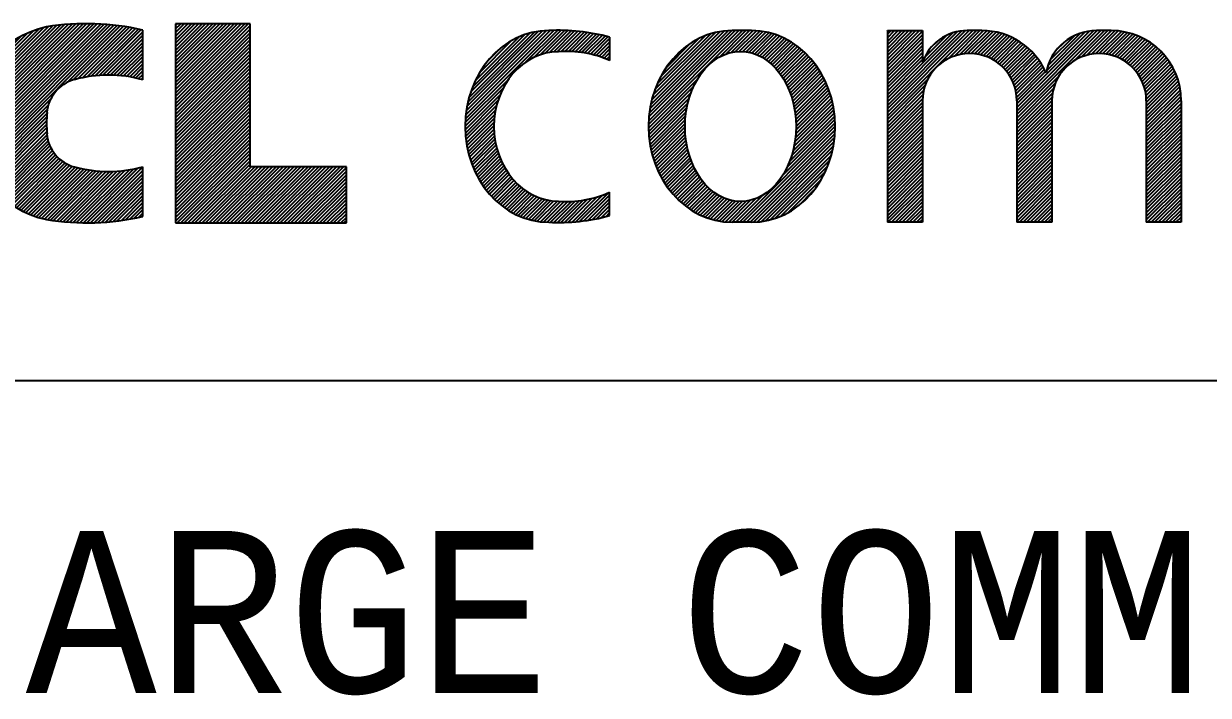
# Model space of a CAD drawing. Extents: x -63 to 400, y -73 to 137.
# Drawn here: x 16.9 to 18.549, y 2.516 to 3.45 of the extents above; entities that cross this region are included whole.
import ezdxf
from ezdxf.enums import TextEntityAlignment as Align

# ---------------------------------------------------------------- set-up
doc = ezdxf.new("R2010")
doc.units = 0
doc.header["$MEASUREMENT"] = 0
doc.layers.add('1', color=7, linetype='Continuous')
doc.styles.get("Standard").update_dxf_attribs({"font": 'monotxt.shx'})

# ---------------------------------------------------------------- blocks, each defined once
blk = doc.blocks.new('*U45', base_point=(17.9127, 3.3075))
at = {"layer": '1', "color": 5, "linetype": 'Continuous'}
blk.add_arc((17.9127, 3.3075), 0.1333, 180, 0, dxfattribs=at)
blk = doc.blocks.new('*U46')
at = {"layer": '1', "color": 5, "linetype": 'Continuous'}
blk.add_circle((0, 0), 1, dxfattribs=at)
blk = doc.blocks.new('*U47', base_point=(17.8858, 3.3075))
at = {"layer": '1', "color": 5, "linetype": 'Continuous'}
blk.add_arc((17.8858, 3.3075), 0.1333, 0, 180, dxfattribs=at)
blk = doc.blocks.new('*U48', base_point=(17.6305, 3.3075))
at = {"layer": '1', "color": 5, "linetype": 'Continuous'}
blk.add_arc((17.6305, 3.3075), 0.1333, 0, 180, dxfattribs=at)
blk = doc.blocks.new('*U49', base_point=(17.6441, 3.3075))
at = {"layer": '1', "color": 5, "linetype": 'Continuous'}
blk.add_arc((17.6441, 3.3075), 0.104, 180, 0, dxfattribs=at)
blk = doc.blocks.new('*X20')
at = {"layer": '1', "color": 1, "linetype": 'Continuous'}
for p, q in [((-0.13668, 0.07263), (-0.05749, 0.15181)), ((-0.13664, 0.07549), (-0.06057, 0.15156)), ((-0.13661, 0.06987), (-0.05447, 0.15201)), ((-0.1365, 0.07846), (-0.0637, 0.15126)), ((-0.13645, 0.0672), (-0.05149, 0.15216)), ((-0.13623, 0.08156), (-0.06689, 0.1509)), ((-0.13621, 0.06461), (-0.04856, 0.15226)), ((-0.13589, 0.0621), (-0.04567, 0.15232)), ((-0.1355, 0.05966), (-0.04282, 0.15234)), ((-0.13505, 0.05728), (-0.04002, 0.15232)), ((-0.13453, 0.05497), (-0.03725, 0.15226)), ((-0.13396, 0.05272), (-0.03452, 0.15216)), ((-0.13333, 0.05052), (-0.03182, 0.15203)), ((-0.13265, 0.04837), (-0.02916, 0.15186)), ((-0.13192, 0.04628), (-0.02653, 0.15166)), ((-0.13113, 0.04423), (-0.02393, 0.15143)), ((-0.13031, 0.04223), (-0.02136, 0.15117)), ((-0.12943, 0.04027), (-0.01883, 0.15088)), ((-0.13581, 0.08481), (-0.07013, 0.15048)), ((-0.13522, 0.08823), (-0.07345, 0.15)), ((-0.13442, 0.09185), (-0.07698, 0.14929)), ((-0.13336, 0.09574), (-0.08087, 0.14823)), ((-0.13195, 0.09998), (-0.08511, 0.14682)), ((-0.13006, 0.1047), (-0.08983, 0.14493)), ((-0.12852, 0.03836), (-0.01632, 0.15056)), ((-0.12738, 0.11021), (-0.09534, 0.14225)), ((-0.05828, 0.10577), (-0.01384, 0.15021)), ((-0.05359, 0.10763), (-0.01139, 0.14983)), ((-0.04976, 0.10864), (-0.00896, 0.14943)), ((-0.04613, 0.10944), (-0.00656, 0.149)), ((-0.04266, 0.11007), (-0.00419, 0.14855)), ((-0.03933, 0.11057), (-0.00184, 0.14807)), ((-0.03613, 0.11095), (0.00049, 0.14757)), ((-0.03304, 0.11121), (0.00167, 0.14592)), ((-0.03004, 0.11138), (0.00167, 0.1431)), ((-0.123, 0.11742), (-0.10255, 0.13787)), ((-0.02713, 0.11146), (0.00167, 0.14027)), ((-0.0243, 0.11146), (0.00167, 0.13744)), ((-0.02155, 0.11139), (0.00167, 0.13461)), ((-0.01886, 0.11124), (0.00167, 0.13178)), ((-0.01624, 0.11104), (0.00167, 0.12895)), ((-0.01368, 0.11077), (0.00167, 0.12613)), ((-0.01118, 0.11044), (0.00167, 0.1233)), ((-0.00873, 0.11006), (0.00167, 0.12047)), ((-0.00633, 0.10963), (0.00167, 0.11764)), ((-0.00398, 0.10916), (0.00167, 0.11481)), ((-0.00168, 0.10863), (0.00167, 0.11198)), ((0.00058, 0.10806), (0.00167, 0.10916)), ((-0.12756, 0.03649), (-0.07154, 0.09251)), ((-0.12656, 0.03466), (-0.0734, 0.08782)), ((-0.12552, 0.03287), (-0.07426, 0.08413)), ((-0.12444, 0.03112), (-0.07463, 0.08094)), ((-0.12332, 0.02942), (-0.07481, 0.07793)), ((-0.12216, 0.02774), (-0.0749, 0.075)), ((-0.12097, 0.02611), (-0.07491, 0.07216)), ((-0.11974, 0.02451), (-0.07485, 0.0694)), ((-0.11847, 0.02295), (-0.07472, 0.06671)), ((-0.11716, 0.02143), (-0.07451, 0.06408)), ((-0.11582, 0.01994), (-0.07415, 0.06161)), ((-0.11444, 0.01849), (-0.07362, 0.05931)), ((-0.11303, 0.01708), (-0.07295, 0.05716)), ((-0.11158, 0.0157), (-0.07214, 0.05514)), ((-0.11009, 0.01436), (-0.07122, 0.05323)), ((-0.10857, 0.01305), (-0.07019, 0.05144)), ((-0.10701, 0.01178), (-0.06905, 0.04974)), ((-0.10542, 0.01055), (-0.06781, 0.04815)), ((-0.10378, 0.00935), (-0.06648, 0.04665)), ((-0.10211, 0.0082), (-0.06505, 0.04525)), ((-0.1004, 0.00708), (-0.06353, 0.04395)), ((-0.09866, 0.00599), (-0.06191, 0.04274)), ((-0.09687, 0.00495), (-0.06019, 0.04164)), ((-0.09504, 0.00395), (-0.05836, 0.04063)), ((-0.09317, 0.00299), (-0.05642, 0.03974)), ((-0.09126, 0.00208), (-0.05437, 0.03897)), ((-0.08931, 0.0012), (-0.05218, 0.03833)), ((-0.08731, 0.00037), (-0.04992, 0.03776)), ((-0.04275, -0.00598), (0.00167, 0.03844)), ((-0.08526, -0.00041), (-0.04762, 0.03723)), ((-0.08317, -0.00114), (-0.04527, 0.03675)), ((-0.08102, -0.00183), (-0.04288, 0.03632)), ((-0.07882, -0.00246), (-0.04043, 0.03594)), ((-0.07657, -0.00303), (-0.03793, 0.03561)), ((-0.07423, -0.00352), (-0.03537, 0.03534)), ((-0.07177, -0.00389), (-0.03276, 0.03512)), ((-0.06929, -0.00424), (-0.03008, 0.03498)), ((-0.06678, -0.00456), (-0.02733, 0.0349)), ((-0.06424, -0.00484), (-0.0245, 0.03489)), ((-0.06167, -0.0051), (-0.0216, 0.03497)), ((-0.05907, -0.00533), (-0.01861, 0.03513)), ((-0.05644, -0.00552), (-0.01552, 0.03539)), ((-0.05377, -0.00569), (-0.01232, 0.03576)), ((-0.05107, -0.00582), (-0.00901, 0.03625)), ((-0.04833, -0.00591), (-0.00555, 0.03688)), ((-0.04556, -0.00596), (-0.00193, 0.03767)), ((-0.0399, -0.00596), (0.00167, 0.03562)), ((-0.037, -0.00589), (0.00167, 0.03279)), ((-0.03407, -0.00578), (0.00167, 0.02996)), ((-0.03108, -0.00563), (0.00167, 0.02713)), ((-0.02805, -0.00542), (0.00167, 0.0243)), ((-0.02497, -0.00517), (0.00167, 0.02147)), ((-0.02183, -0.00486), (0.00167, 0.01865)), ((-0.01864, -0.0045), (0.00167, 0.01582)), ((-0.01539, -0.00407), (0.00167, 0.01299)), ((-0.01207, -0.00358), (0.00167, 0.01016)), ((-0.00868, -0.00302), (0.00167, 0.00733)), ((-0.00522, -0.00239), (0.00167, 0.0045)), ((-0.00167, -0.00167), (0.00167, 0.00167))]:
    blk.add_line(p, q, dxfattribs=at)
blk = doc.blocks.new('*X21')
at = {"layer": '1', "color": 1, "linetype": 'Continuous'}
for p, q in [((-0.1352, 0.09956), (-0.07732, 0.15744)), ((-0.1352, 0.10239), (-0.08015, 0.15744)), ((-0.1352, 0.10521), (-0.08298, 0.15744)), ((-0.1352, 0.10804), (-0.08581, 0.15744)), ((-0.1352, 0.11087), (-0.08864, 0.15744)), ((-0.1352, 0.1137), (-0.09146, 0.15744)), ((-0.1352, 0.11653), (-0.09429, 0.15744)), ((-0.1352, 0.11936), (-0.09712, 0.15744)), ((-0.1352, 0.12218), (-0.09995, 0.15744)), ((-0.1352, 0.12501), (-0.10278, 0.15744)), ((-0.1352, 0.12784), (-0.10561, 0.15744)), ((-0.1352, 0.13067), (-0.10843, 0.15744)), ((-0.1352, 0.1335), (-0.11126, 0.15744)), ((-0.1352, 0.13633), (-0.11409, 0.15744)), ((-0.1352, 0.13916), (-0.11692, 0.15744)), ((-0.1352, 0.14198), (-0.11975, 0.15744)), ((-0.1352, 0.14481), (-0.12258, 0.15744)), ((-0.1352, 0.14764), (-0.12541, 0.15744)), ((-0.1352, 0.15047), (-0.12823, 0.15744)), ((-0.1352, 0.1533), (-0.13106, 0.15744)), ((-0.1352, 0.15613), (-0.13389, 0.15744)), ((-0.1352, 0.09673), (-0.07591, 0.15602)), ((-0.1352, 0.0939), (-0.07591, 0.15319)), ((-0.1352, 0.09107), (-0.07591, 0.15037)), ((-0.1352, 0.08824), (-0.07591, 0.14754)), ((-0.1352, 0.08542), (-0.07591, 0.14471)), ((-0.1352, 0.08259), (-0.07591, 0.14188)), ((-0.1352, 0.07976), (-0.07591, 0.13905)), ((-0.1352, 0.07693), (-0.07591, 0.13622)), ((-0.1352, 0.0741), (-0.07591, 0.1334)), ((-0.1352, 0.07127), (-0.07591, 0.13057)), ((-0.1352, 0.06844), (-0.07591, 0.12774)), ((-0.1352, 0.06562), (-0.07591, 0.12491)), ((-0.1352, 0.06279), (-0.07591, 0.12208)), ((-0.1352, 0.05996), (-0.07591, 0.11925)), ((-0.1352, 0.05713), (-0.07591, 0.11643)), ((-0.1352, 0.0543), (-0.07591, 0.1136)), ((-0.1352, 0.05147), (-0.07591, 0.11077)), ((-0.1352, 0.04865), (-0.07591, 0.10794)), ((-0.1352, 0.04582), (-0.07591, 0.10511)), ((-0.1352, 0.04299), (-0.07591, 0.10228)), ((-0.1352, 0.04016), (-0.07591, 0.09945)), ((-0.1352, 0.03733), (-0.07591, 0.09663)), ((-0.1352, 0.0345), (-0.07591, 0.0938)), ((-0.1352, 0.03168), (-0.07591, 0.09097)), ((-0.1352, 0.02885), (-0.07591, 0.08814)), ((-0.1352, 0.02602), (-0.07591, 0.08531)), ((-0.1352, 0.02319), (-0.07591, 0.08248)), ((-0.1352, 0.02036), (-0.07591, 0.07966)), ((-0.1352, 0.01753), (-0.07591, 0.07683)), ((-0.1352, 0.0147), (-0.07591, 0.074)), ((-0.1352, 0.01188), (-0.07591, 0.07117)), ((-0.1352, 0.00905), (-0.07591, 0.06834)), ((-0.1352, 0.00622), (-0.07591, 0.06551)), ((-0.1352, 0.00339), (-0.07591, 0.06269)), ((-0.1352, 0.00056), (-0.07591, 0.05986)), ((-0.13362, -0.00068), (-0.07591, 0.05703)), ((-0.13079, -0.00068), (-0.07591, 0.0542)), ((-0.12796, -0.00068), (-0.07591, 0.05137)), ((-0.12513, -0.00068), (-0.07591, 0.04854)), ((-0.1223, -0.00068), (-0.07591, 0.04571)), ((-0.11947, -0.00068), (-0.075, 0.04379)), ((-0.11665, -0.00068), (-0.07218, 0.04379)), ((-0.11382, -0.00068), (-0.06935, 0.04379)), ((-0.11099, -0.00068), (-0.06652, 0.04379)), ((-0.10816, -0.00068), (-0.06369, 0.04379)), ((-0.10533, -0.00068), (-0.06086, 0.04379)), ((-0.1025, -0.00068), (-0.05803, 0.04379)), ((-0.09968, -0.00068), (-0.0552, 0.04379)), ((-0.09685, -0.00068), (-0.05238, 0.04379)), ((-0.09402, -0.00068), (-0.04955, 0.04379)), ((-0.09119, -0.00068), (-0.04672, 0.04379)), ((-0.08836, -0.00068), (-0.04389, 0.04379)), ((-0.08553, -0.00068), (-0.04106, 0.04379)), ((-0.0827, -0.00068), (-0.03823, 0.04379)), ((-0.07988, -0.00068), (-0.03541, 0.04379)), ((-0.07705, -0.00068), (-0.03258, 0.04379)), ((-0.07422, -0.00068), (-0.02975, 0.04379)), ((-0.07139, -0.00068), (-0.02692, 0.04379)), ((-0.06856, -0.00068), (-0.02409, 0.04379)), ((-0.06573, -0.00068), (-0.02126, 0.04379)), ((-0.06291, -0.00068), (-0.01844, 0.04379)), ((-0.06008, -0.00068), (-0.01561, 0.04379)), ((-0.05725, -0.00068), (-0.01278, 0.04379)), ((-0.05442, -0.00068), (-0.00995, 0.04379)), ((-0.05159, -0.00068), (-0.00712, 0.04379)), ((-0.04876, -0.00068), (-0.00429, 0.04379)), ((-0.04594, -0.00068), (-0.00146, 0.04379)), ((-0.04311, -0.00068), (0.00068, 0.04311)), ((-0.04028, -0.00068), (0.00068, 0.04028)), ((-0.03745, -0.00068), (0.00068, 0.03745)), ((-0.03462, -0.00068), (0.00068, 0.03462)), ((-0.03179, -0.00068), (0.00068, 0.03179)), ((-0.02896, -0.00068), (0.00068, 0.02896)), ((-0.02614, -0.00068), (0.00068, 0.02614)), ((-0.02331, -0.00068), (0.00068, 0.02331)), ((-0.02048, -0.00068), (0.00068, 0.02048)), ((-0.01765, -0.00068), (0.00068, 0.01765)), ((-0.01482, -0.00068), (0.00068, 0.01482)), ((-0.01199, -0.00068), (0.00068, 0.01199)), ((-0.00917, -0.00068), (0.00068, 0.00917)), ((-0.00634, -0.00068), (0.00068, 0.00634)), ((-0.00351, -0.00068), (0.00068, 0.00351)), ((-0.00068, -0.00068), (0.00068, 0.00068))]:
    blk.add_line(p, q, dxfattribs=at)
blk = doc.blocks.new('*X23')
at = {"layer": '1', "color": 5, "linetype": 'Continuous'}
for p, q in [((-0.1133, 0.0762), (-0.04299, 0.14651)), ((-0.11303, 0.0793), (-0.04593, 0.1464)), ((-0.11263, 0.08253), (-0.04885, 0.14632)), ((-0.11208, 0.08591), (-0.05185, 0.14614)), ((-0.11134, 0.08947), (-0.05503, 0.14579)), ((-0.11039, 0.09326), (-0.05844, 0.14521)), ((-0.10914, 0.09733), (-0.06213, 0.14434)), ((-0.10752, 0.10179), (-0.06621, 0.14309)), ((-0.06518, 0.1215), (-0.04011, 0.14657)), ((-0.0586, 0.12525), (-0.03728, 0.14657)), ((-0.05384, 0.12718), (-0.03451, 0.14651)), ((-0.04983, 0.12836), (-0.03178, 0.14641)), ((-0.04629, 0.12907), (-0.0291, 0.14626)), ((-0.04306, 0.12947), (-0.02647, 0.14606)), ((-0.04008, 0.12963), (-0.02388, 0.14583)), ((-0.03711, 0.12977), (-0.02133, 0.14555)), ((-0.03419, 0.12986), (-0.01882, 0.14523)), ((-0.03137, 0.12985), (-0.01635, 0.14487)), ((-0.02864, 0.12975), (-0.01391, 0.14448)), ((-0.02599, 0.12957), (-0.01151, 0.14405)), ((-0.02342, 0.12932), (-0.00915, 0.14359)), ((-0.02091, 0.129), (-0.00681, 0.14309)), ((-0.01847, 0.12861), (-0.00451, 0.14256)), ((-0.01609, 0.12816), (-0.00224, 0.14201)), ((-0.01377, 0.12765), (0, 0.14142)), ((-0.10531, 0.10682), (-0.07086, 0.14127)), ((-0.10207, 0.11289), (-0.07655, 0.13841)), ((-0.09554, 0.12225), (-0.08554, 0.13225)), ((-0.0115, 0.12709), (0.0014, 0.14)), ((-0.00928, 0.12648), (0.0014, 0.13717)), ((-0.00712, 0.12582), (0.0014, 0.13434)), ((-0.005, 0.12511), (0.0014, 0.13151)), ((-0.00292, 0.12436), (0.0014, 0.12868)), ((-0.00089, 0.12356), (0.0014, 0.12586)), ((0.0011, 0.12272), (0.0014, 0.12303)), ((-0.11346, 0.07322), (-0.07936, 0.10732)), ((-0.11351, 0.07034), (-0.08352, 0.10033)), ((-0.11347, 0.06755), (-0.08586, 0.09516)), ((-0.11335, 0.06484), (-0.08744, 0.09075)), ((-0.11315, 0.06222), (-0.08857, 0.08679)), ((-0.11287, 0.05966), (-0.08938, 0.08316)), ((-0.11253, 0.05717), (-0.08994, 0.07976)), ((-0.11213, 0.05475), (-0.09032, 0.07656)), ((-0.11167, 0.05238), (-0.09053, 0.07352)), ((-0.11115, 0.05007), (-0.09061, 0.07061)), ((-0.11057, 0.04782), (-0.09057, 0.06782)), ((-0.10995, 0.04561), (-0.09043, 0.06514)), ((-0.10928, 0.04346), (-0.09019, 0.06255)), ((-0.10856, 0.04135), (-0.08986, 0.06005)), ((-0.10779, 0.03929), (-0.08945, 0.05763)), ((-0.10697, 0.03728), (-0.08897, 0.05528)), ((-0.10612, 0.0353), (-0.08842, 0.053)), ((-0.10522, 0.03337), (-0.0878, 0.05079)), ((-0.10428, 0.03149), (-0.08712, 0.04865)), ((-0.10329, 0.02964), (-0.08638, 0.04656)), ((-0.10227, 0.02784), (-0.08558, 0.04453)), ((-0.10121, 0.02607), (-0.08472, 0.04256)), ((-0.1001, 0.02435), (-0.08381, 0.04064)), ((-0.09896, 0.02266), (-0.08285, 0.03877)), ((-0.09778, 0.02102), (-0.08183, 0.03696)), ((-0.09656, 0.01941), (-0.08077, 0.0352)), ((-0.0953, 0.01784), (-0.07965, 0.03349)), ((-0.094, 0.01631), (-0.07848, 0.03183)), ((-0.09266, 0.01482), (-0.07726, 0.03022)), ((-0.09128, 0.01338), (-0.07599, 0.02866)), ((-0.08986, 0.01197), (-0.07467, 0.02715)), ((-0.0884, 0.0106), (-0.0733, 0.0257)), ((-0.0869, 0.00927), (-0.07188, 0.02429)), ((-0.08535, 0.00799), (-0.0704, 0.02294)), ((-0.08377, 0.00674), (-0.06887, 0.02164)), ((-0.08214, 0.00554), (-0.06729, 0.0204)), ((-0.08046, 0.00439), (-0.06564, 0.01921)), ((-0.07874, 0.00328), (-0.06394, 0.01808)), ((-0.07698, 0.00222), (-0.06218, 0.01701)), ((-0.07516, 0.00121), (-0.06036, 0.01601)), ((-0.07329, 0.00025), (-0.05847, 0.01507)), ((-0.07137, -0.00066), (-0.0565, 0.01421)), ((-0.06939, -0.00151), (-0.05446, 0.01342)), ((-0.06735, -0.0023), (-0.05234, 0.01272)), ((-0.06525, -0.00303), (-0.05012, 0.0121)), ((-0.06309, -0.00369), (-0.04781, 0.01159)), ((-0.06085, -0.00428), (-0.04539, 0.01118)), ((-0.05854, -0.0048), (-0.04284, 0.0109)), ((-0.05614, -0.00523), (-0.04015, 0.01076)), ((-0.05366, -0.00557), (-0.03745, 0.01064)), ((-0.05107, -0.00582), (-0.03472, 0.01054)), ((-0.04837, -0.00594), (-0.0319, 0.01053)), ((-0.04563, -0.00603), (-0.02898, 0.01062)), ((-0.0429, -0.00613), (-0.02595, 0.01082)), ((-0.04012, -0.00618), (-0.0228, 0.01114)), ((-0.03729, -0.00618), (-0.01951, 0.0116)), ((-0.03441, -0.00612), (-0.01605, 0.01223)), ((-0.03146, -0.00601), (-0.01239, 0.01306)), ((-0.02846, -0.00583), (-0.00849, 0.01414)), ((-0.02538, -0.00558), (-0.00427, 0.01553)), ((-0.02224, -0.00526), (0.0004, 0.01737)), ((-0.01901, -0.00487), (0.0014, 0.01555)), ((-0.0157, -0.00438), (0.0014, 0.01272)), ((-0.01229, -0.00381), (0.0014, 0.00989)), ((-0.00878, -0.00313), (0.0014, 0.00706)), ((-0.00516, -0.00233), (0.0014, 0.00423)), ((-0.0014, -0.0014), (0.0014, 0.0014))]:
    blk.add_line(p, q, dxfattribs=at)
blk = doc.blocks.new('*X24')
at = {"layer": '1', "color": 5, "linetype": 'Continuous'}
for p, q in [((-0.12537, 0.05847), (-0.05075, 0.1331)), ((-0.12527, 0.0614), (-0.05358, 0.1331)), ((-0.12506, 0.06444), (-0.05641, 0.1331)), ((-0.12473, 0.0676), (-0.05924, 0.1331)), ((-0.12426, 0.0709), (-0.06216, 0.133)), ((-0.12362, 0.07437), (-0.06524, 0.13275)), ((-0.12279, 0.07803), (-0.06853, 0.13229)), ((-0.06865, 0.11237), (-0.04792, 0.1331)), ((-0.06353, 0.11466), (-0.04509, 0.1331)), ((-0.05954, 0.11582), (-0.04228, 0.13309)), ((-0.05612, 0.11641), (-0.03957, 0.13297)), ((-0.05308, 0.11663), (-0.03697, 0.13273)), ((-0.05029, 0.11658), (-0.03448, 0.1324)), ((-0.04772, 0.11633), (-0.03208, 0.13197)), ((-0.1217, 0.08195), (-0.07207, 0.13158)), ((-0.12029, 0.08619), (-0.07593, 0.13055)), ((-0.11841, 0.09089), (-0.08025, 0.12905)), ((-0.11579, 0.09634), (-0.08532, 0.12681)), ((-0.1116, 0.10336), (-0.09196, 0.123)), ((-0.04532, 0.1159), (-0.02976, 0.13146)), ((-0.04306, 0.11533), (-0.02752, 0.13088)), ((-0.04092, 0.11464), (-0.02535, 0.13022)), ((-0.03889, 0.11384), (-0.02324, 0.12949)), ((-0.03696, 0.11295), (-0.0212, 0.1287)), ((-0.03511, 0.11196), (-0.01922, 0.12786)), ((-0.03335, 0.1109), (-0.01729, 0.12696)), ((-0.03166, 0.10976), (-0.01542, 0.126)), ((-0.03005, 0.10855), (-0.0136, 0.12499)), ((-0.0285, 0.10727), (-0.01183, 0.12393)), ((-0.02701, 0.10593), (-0.01011, 0.12283)), ((-0.02558, 0.10453), (-0.00843, 0.12168)), ((-0.02421, 0.10307), (-0.0068, 0.12048)), ((-0.0229, 0.10155), (-0.00521, 0.11924)), ((-0.02164, 0.09998), (-0.00366, 0.11796)), ((-0.02044, 0.09835), (-0.00216, 0.11664)), ((-0.01929, 0.09667), (-0.00069, 0.11527)), ((-0.01819, 0.09494), (0.00073, 0.11387)), ((-0.01715, 0.09316), (0.00211, 0.11242)), ((-0.01615, 0.09133), (0.00345, 0.11093)), ((-0.01521, 0.08944), (0.00476, 0.10941)), ((-0.01432, 0.08751), (0.00602, 0.10784)), ((-0.01348, 0.08552), (0.00724, 0.10624)), ((-0.01269, 0.08348), (0.00843, 0.1046)), ((-0.12538, 0.05564), (-0.08665, 0.09436)), ((-0.01196, 0.08138), (0.00957, 0.10291)), ((-0.01128, 0.07923), (0.01068, 0.10119)), ((-0.01066, 0.07702), (0.01175, 0.09943)), ((-0.0101, 0.07475), (0.01277, 0.09763)), ((-0.0096, 0.07242), (0.01376, 0.09578)), ((-0.12529, 0.0529), (-0.08977, 0.08842)), ((-0.00917, 0.07003), (0.0147, 0.0939)), ((-0.0088, 0.06757), (0.01561, 0.09197)), ((-0.0085, 0.06504), (0.01647, 0.09001)), ((-0.00828, 0.06243), (0.01728, 0.08799)), ((-0.00814, 0.05974), (0.01805, 0.08594)), ((-0.12513, 0.05023), (-0.09176, 0.0836)), ((-0.12489, 0.04764), (-0.09318, 0.07936)), ((-0.12458, 0.04512), (-0.09422, 0.07548)), ((-0.00859, 0.04798), (0.02066, 0.07723)), ((-0.0083, 0.05109), (0.02008, 0.07948)), ((-0.00814, 0.05408), (0.01946, 0.08168)), ((-0.00809, 0.05696), (0.01878, 0.08383)), ((-0.12421, 0.04267), (-0.095, 0.07187)), ((-0.12377, 0.04027), (-0.09558, 0.06847)), ((-0.01159, 0.03367), (0.0224, 0.06766)), ((-0.01047, 0.03761), (0.02206, 0.07014)), ((-0.00964, 0.04127), (0.02165, 0.07256)), ((-0.00903, 0.04471), (0.02118, 0.07492)), ((-0.12328, 0.03794), (-0.09598, 0.06524)), ((-0.12273, 0.03566), (-0.09624, 0.06215)), ((-0.12214, 0.03343), (-0.09638, 0.05919)), ((-0.05315, -0.01921), (0.02306, 0.05701)), ((-0.0188, 0.01797), (0.02302, 0.05979)), ((-0.01526, 0.02434), (0.02289, 0.06249)), ((-0.0131, 0.02932), (0.02268, 0.06511)), ((-0.12149, 0.03125), (-0.0964, 0.05633)), ((-0.12079, 0.02912), (-0.09634, 0.05357)), ((-0.12004, 0.02704), (-0.09618, 0.0509)), ((-0.11925, 0.025), (-0.09594, 0.04831)), ((-0.05032, -0.01921), (0.02302, 0.05413)), ((-0.04749, -0.01921), (0.02287, 0.05116)), ((-0.04466, -0.01921), (0.02261, 0.04807)), ((-0.11841, 0.02301), (-0.09563, 0.04579)), ((-0.11754, 0.02106), (-0.09525, 0.04335)), ((-0.11661, 0.01915), (-0.0948, 0.04097)), ((-0.11565, 0.01728), (-0.09428, 0.03865)), ((-0.04181, -0.01918), (0.02222, 0.04485)), ((-0.03882, -0.01902), (0.02168, 0.04148)), ((-0.03565, -0.01868), (0.02096, 0.03793)), ((-0.11465, 0.01546), (-0.09371, 0.0364)), ((-0.1136, 0.01368), (-0.09308, 0.0342)), ((-0.11252, 0.01193), (-0.09239, 0.03206)), ((-0.1114, 0.01023), (-0.09164, 0.02998)), ((-0.03226, -0.01812), (0.02002, 0.03416)), ((-0.02859, -0.01728), (0.0188, 0.03011)), ((-0.11023, 0.00856), (-0.09085, 0.02795)), ((-0.10903, 0.00694), (-0.09, 0.02597)), ((-0.10779, 0.00535), (-0.08909, 0.02404)), ((-0.10651, 0.0038), (-0.08814, 0.02217)), ((-0.10519, 0.00229), (-0.08713, 0.02035)), ((-0.02455, -0.01606), (0.0172, 0.02569)), ((-0.01994, -0.01429), (0.01505, 0.0207)), ((-0.10383, 0.00083), (-0.08608, 0.01857)), ((-0.10243, -0.0006), (-0.08497, 0.01686)), ((-0.10099, -0.00199), (-0.08381, 0.01519)), ((-0.09951, -0.00334), (-0.08259, 0.01357)), ((-0.09798, -0.00464), (-0.08132, 0.01201)), ((-0.09642, -0.00591), (-0.08, 0.01051)), ((-0.01436, -0.01153), (0.01191, 0.01474)), ((-0.09481, -0.00713), (-0.07862, 0.00906)), ((-0.09316, -0.0083), (-0.07718, 0.00767)), ((-0.09146, -0.00944), (-0.07568, 0.00634)), ((-0.08971, -0.01052), (-0.07411, 0.00508)), ((-0.08792, -0.01155), (-0.07248, 0.00388)), ((-0.08608, -0.01254), (-0.07078, 0.00276)), ((-0.08418, -0.01347), (-0.069, 0.00171)), ((-0.08223, -0.01435), (-0.06714, 0.00074)), ((-0.05598, -0.01921), (-0.03447, 0.0023)), ((-0.00592, -0.00592), (0.00592, 0.00592)), ((-0.08023, -0.01517), (-0.06519, -0.00013)), ((-0.07816, -0.01593), (-0.06313, -0.00091)), ((-0.07602, -0.01663), (-0.06097, -0.00158)), ((-0.07382, -0.01725), (-0.05868, -0.00211)), ((-0.07155, -0.01781), (-0.05625, -0.00251)), ((-0.06919, -0.01828), (-0.05363, -0.00272)), ((-0.06675, -0.01867), (-0.0508, -0.00272)), ((-0.06422, -0.01896), (-0.04769, -0.00243)), ((-0.06157, -0.01914), (-0.04417, -0.00174)), ((-0.05881, -0.01921), (-0.04001, -0.00041))]:
    blk.add_line(p, q, dxfattribs=at)
blk = doc.blocks.new('*X25')
at = {"layer": '1', "color": 5, "linetype": 'Continuous'}
for p, q in [((-0.23312, 0.08367), (-0.16518, 0.1516)), ((-0.23312, 0.0865), (-0.16801, 0.1516)), ((-0.23312, 0.12609), (-0.20761, 0.1516)), ((-0.23312, 0.12892), (-0.21044, 0.1516)), ((-0.23312, 0.13175), (-0.21327, 0.1516)), ((-0.23312, 0.13458), (-0.2161, 0.1516)), ((-0.23312, 0.13741), (-0.21892, 0.1516)), ((-0.23312, 0.14024), (-0.22175, 0.1516)), ((-0.23312, 0.14307), (-0.22458, 0.1516)), ((-0.23312, 0.14589), (-0.22741, 0.1516)), ((-0.23312, 0.14872), (-0.23024, 0.1516)), ((-0.23312, 0.15155), (-0.23307, 0.1516)), ((-0.23312, 0.08933), (-0.17086, 0.15158)), ((-0.23312, 0.09215), (-0.17391, 0.15136)), ((-0.23312, 0.12327), (-0.20523, 0.15115)), ((-0.23312, 0.09498), (-0.17728, 0.15082)), ((-0.18463, 0.12932), (-0.16236, 0.1516)), ((-0.17975, 0.13137), (-0.15953, 0.1516)), ((-0.17583, 0.13247), (-0.15671, 0.15158)), ((-0.1724, 0.13307), (-0.15402, 0.15145)), ((-0.16931, 0.13333), (-0.15143, 0.15121)), ((-0.16647, 0.13335), (-0.14896, 0.15086)), ((-0.13015, 0.08481), (-0.06336, 0.1516)), ((-0.13015, 0.08764), (-0.06619, 0.1516)), ((-0.13015, 0.09047), (-0.06909, 0.15153)), ((-0.13015, 0.0933), (-0.07222, 0.15122)), ((-0.08424, 0.12789), (-0.06053, 0.1516)), ((-0.0786, 0.13071), (-0.0577, 0.1516)), ((-0.07437, 0.1321), (-0.05488, 0.1516)), ((-0.07077, 0.13287), (-0.05213, 0.15152)), ((-0.06756, 0.13326), (-0.0495, 0.15132)), ((-0.06462, 0.13337), (-0.04698, 0.15101)), ((-0.23312, 0.09781), (-0.18112, 0.1498)), ((-0.23312, 0.12044), (-0.20523, 0.14832)), ((-0.23312, 0.11761), (-0.20523, 0.1455)), ((-0.23312, 0.11478), (-0.20523, 0.14267)), ((-0.20353, 0.13022), (-0.18581, 0.14794)), ((-0.19848, 0.1381), (-0.19369, 0.14289)), ((-0.16382, 0.13317), (-0.14658, 0.15041)), ((-0.16133, 0.13282), (-0.14428, 0.14988)), ((-0.15899, 0.13234), (-0.14206, 0.14926)), ((-0.15676, 0.13174), (-0.13992, 0.14858)), ((-0.15464, 0.13103), (-0.13785, 0.14782)), ((-0.15263, 0.13021), (-0.13585, 0.147)), ((-0.15071, 0.12931), (-0.1339, 0.14611)), ((-0.14887, 0.12831), (-0.13202, 0.14516)), ((-0.14712, 0.12723), (-0.1302, 0.14416)), ((-0.14546, 0.12607), (-0.12843, 0.1431)), ((-0.14386, 0.12484), (-0.12672, 0.14198)), ((-0.10657, 0.11971), (-0.07568, 0.1506)), ((-0.10548, 0.12363), (-0.0796, 0.14951)), ((-0.10356, 0.12837), (-0.08434, 0.14759)), ((-0.099, 0.13576), (-0.09173, 0.14303)), ((-0.0619, 0.13326), (-0.04456, 0.1506)), ((-0.05935, 0.13298), (-0.04223, 0.1501)), ((-0.05695, 0.13255), (-0.03998, 0.14952)), ((-0.05468, 0.132), (-0.03781, 0.14886)), ((-0.05252, 0.13133), (-0.03571, 0.14813)), ((-0.05047, 0.13055), (-0.03368, 0.14734)), ((-0.04851, 0.12968), (-0.03172, 0.14648)), ((-0.04664, 0.12872), (-0.02981, 0.14555)), ((-0.04486, 0.12768), (-0.02796, 0.14457)), ((-0.04315, 0.12655), (-0.02617, 0.14353)), ((-0.04153, 0.12535), (-0.02444, 0.14244)), ((-0.23312, 0.11195), (-0.20523, 0.13984)), ((-0.23312, 0.10912), (-0.20523, 0.13701)), ((-0.23312, 0.1063), (-0.20523, 0.13418)), ((-0.14235, 0.12352), (-0.12506, 0.14081)), ((-0.14091, 0.12213), (-0.12346, 0.13959)), ((-0.13955, 0.12067), (-0.1219, 0.13831)), ((-0.13826, 0.11913), (-0.1204, 0.13699)), ((-0.13705, 0.11751), (-0.11895, 0.13561)), ((-0.13591, 0.11582), (-0.11755, 0.13418)), ((-0.13486, 0.11404), (-0.1162, 0.13271)), ((-0.03998, 0.12406), (-0.02276, 0.14129)), ((-0.03851, 0.12271), (-0.02113, 0.14009)), ((-0.03712, 0.12127), (-0.01956, 0.13883)), ((-0.0358, 0.11976), (-0.01803, 0.13753)), ((-0.03456, 0.11818), (-0.01656, 0.13617)), ((-0.03339, 0.11651), (-0.01514, 0.13477)), ((-0.03231, 0.11477), (-0.01377, 0.13331)), ((-0.23312, 0.10347), (-0.20523, 0.13135)), ((-0.23312, 0.10064), (-0.20523, 0.12853)), ((-0.1339, 0.11218), (-0.1149, 0.13118)), ((-0.13302, 0.11023), (-0.11365, 0.1296)), ((-0.13224, 0.10818), (-0.11245, 0.12796)), ((-0.13156, 0.10603), (-0.11131, 0.12628)), ((-0.131, 0.10376), (-0.11022, 0.12454)), ((-0.13056, 0.10137), (-0.10919, 0.12274)), ((-0.03131, 0.11294), (-0.01245, 0.1318)), ((-0.0304, 0.11103), (-0.01118, 0.13024)), ((-0.02957, 0.10902), (-0.00996, 0.12863)), ((-0.02885, 0.10691), (-0.0088, 0.12697)), ((-0.02824, 0.10469), (-0.00769, 0.12525)), ((-0.02775, 0.10236), (-0.00663, 0.12348)), ((-0.13027, 0.09883), (-0.10821, 0.12089)), ((-0.13015, 0.09613), (-0.10729, 0.11898)), ((-0.13015, 0.08198), (-0.09679, 0.11535)), ((-0.0274, 0.09988), (-0.00563, 0.12165)), ((-0.02721, 0.09724), (-0.00469, 0.11976)), ((-0.02718, 0.09444), (-0.00381, 0.11781)), ((-0.02718, 0.09161), (-0.00299, 0.1158)), ((-0.02718, 0.08879), (-0.00224, 0.11372)), ((-0.23312, 0.08084), (-0.20119, 0.11277)), ((-0.23312, 0.07801), (-0.20324, 0.10789)), ((-0.23312, 0.07518), (-0.20434, 0.10396)), ((-0.13015, 0.07916), (-0.0996, 0.1097)), ((-0.13015, 0.07633), (-0.101, 0.10548)), ((-0.02718, 0.08596), (-0.00156, 0.11157)), ((-0.02718, 0.08313), (-0.00096, 0.10935)), ((-0.02718, 0.0803), (-0.00043, 0.10705)), ((-0.02718, 0.07747), (0, 0.10466)), ((-0.23312, 0.07235), (-0.20493, 0.10054)), ((-0.23312, 0.06953), (-0.20519, 0.09745)), ((-0.23312, 0.0667), (-0.20523, 0.09458)), ((-0.13015, 0.0735), (-0.10177, 0.10188)), ((-0.13015, 0.07067), (-0.10215, 0.09867)), ((-0.13015, 0.06784), (-0.10226, 0.09573)), ((-0.02718, 0.07464), (0.00035, 0.10217)), ((-0.02718, 0.07181), (0.00058, 0.09958)), ((-0.02718, 0.06899), (0.0007, 0.09686)), ((-0.23312, 0.06387), (-0.20523, 0.09176)), ((-0.23312, 0.06104), (-0.20523, 0.08893)), ((-0.23312, 0.05821), (-0.20523, 0.0861)), ((-0.13015, 0.06501), (-0.10226, 0.0929)), ((-0.13015, 0.06219), (-0.10226, 0.09007)), ((-0.13015, 0.05936), (-0.10226, 0.08724)), ((-0.02718, 0.06616), (0.00071, 0.09405)), ((-0.02718, 0.06333), (0.00071, 0.09122)), ((-0.02718, 0.0605), (0.00071, 0.08839)), ((-0.02718, 0.05767), (0.00071, 0.08556)), ((-0.23312, 0.05538), (-0.20523, 0.08327)), ((-0.23312, 0.05256), (-0.20523, 0.08044)), ((-0.23312, 0.04973), (-0.20523, 0.07761)), ((-0.13015, 0.05653), (-0.10226, 0.08442)), ((-0.13015, 0.0537), (-0.10226, 0.08159)), ((-0.13015, 0.05087), (-0.10226, 0.07876)), ((-0.13015, 0.04804), (-0.10226, 0.07593)), ((-0.02718, 0.05484), (0.00071, 0.08273)), ((-0.02718, 0.05202), (0.00071, 0.0799)), ((-0.02718, 0.04919), (0.00071, 0.07707)), ((-0.23312, 0.0469), (-0.20523, 0.07479)), ((-0.23312, 0.04407), (-0.20523, 0.07196)), ((-0.23312, 0.04124), (-0.20523, 0.06913)), ((-0.23312, 0.03841), (-0.20523, 0.0663)), ((-0.13015, 0.04521), (-0.10226, 0.0731)), ((-0.13015, 0.04239), (-0.10226, 0.07027)), ((-0.13015, 0.03956), (-0.10226, 0.06744)), ((-0.02718, 0.04636), (0.00071, 0.07425)), ((-0.02718, 0.04353), (0.00071, 0.07142)), ((-0.02718, 0.0407), (0.00071, 0.06859)), ((-0.23312, 0.03559), (-0.20523, 0.06347)), ((-0.23312, 0.03276), (-0.20523, 0.06064)), ((-0.23312, 0.02993), (-0.20523, 0.05782)), ((-0.13015, 0.03673), (-0.10226, 0.06462)), ((-0.13015, 0.0339), (-0.10226, 0.06179)), ((-0.13015, 0.03107), (-0.10226, 0.05896)), ((-0.02718, 0.03787), (0.00071, 0.06576)), ((-0.02718, 0.03505), (0.00071, 0.06293)), ((-0.02718, 0.03222), (0.00071, 0.0601)), ((-0.02718, 0.02939), (0.00071, 0.05728)), ((-0.23312, 0.0271), (-0.20523, 0.05499)), ((-0.23312, 0.02427), (-0.20523, 0.05216)), ((-0.23312, 0.02144), (-0.20523, 0.04933)), ((-0.13015, 0.02824), (-0.10226, 0.05613)), ((-0.13015, 0.02542), (-0.10226, 0.0533)), ((-0.13015, 0.02259), (-0.10226, 0.05047)), ((-0.13015, 0.01976), (-0.10226, 0.04765)), ((-0.02718, 0.02656), (0.00071, 0.05445)), ((-0.02718, 0.02373), (0.00071, 0.05162)), ((-0.02718, 0.0209), (0.00071, 0.04879)), ((-0.23312, 0.01861), (-0.20523, 0.0465)), ((-0.23312, 0.01579), (-0.20523, 0.04367)), ((-0.23312, 0.01296), (-0.20523, 0.04084)), ((-0.23312, 0.01013), (-0.20523, 0.03802)), ((-0.13015, 0.01693), (-0.10226, 0.04482)), ((-0.13015, 0.0141), (-0.10226, 0.04199)), ((-0.13015, 0.01127), (-0.10226, 0.03916)), ((-0.02718, 0.01807), (0.00071, 0.04596)), ((-0.02718, 0.01525), (0.00071, 0.04313)), ((-0.02718, 0.01242), (0.00071, 0.04031)), ((-0.23312, 0.0073), (-0.20523, 0.03519)), ((-0.23312, 0.00447), (-0.20523, 0.03236)), ((-0.23312, 0.00164), (-0.20523, 0.02953)), ((-0.13015, 0.00845), (-0.10226, 0.03633)), ((-0.13015, 0.00562), (-0.10226, 0.0335)), ((-0.13015, 0.00279), (-0.10226, 0.03068)), ((-0.02718, 0.00959), (0.00071, 0.03748)), ((-0.02718, 0.00676), (0.00071, 0.03465)), ((-0.02718, 0.00393), (0.00071, 0.03182)), ((-0.02718, 0.0011), (0.00071, 0.02899)), ((-0.23264, -0.00071), (-0.20523, 0.0267)), ((-0.22981, -0.00071), (-0.20523, 0.02387)), ((-0.22698, -0.00071), (-0.20523, 0.02105)), ((-0.13015, -0.00004), (-0.10226, 0.02785)), ((-0.12799, -0.00071), (-0.10226, 0.02502)), ((-0.12516, -0.00071), (-0.10226, 0.02219)), ((-0.12233, -0.00071), (-0.10226, 0.01936)), ((-0.02616, -0.00071), (0.00071, 0.02616)), ((-0.02333, -0.00071), (0.00071, 0.02333)), ((-0.02051, -0.00071), (0.00071, 0.02051)), ((-0.22415, -0.00071), (-0.20523, 0.01822)), ((-0.22132, -0.00071), (-0.20523, 0.01539)), ((-0.2185, -0.00071), (-0.20523, 0.01256)), ((-0.21567, -0.00071), (-0.20523, 0.00973)), ((-0.1195, -0.00071), (-0.10226, 0.01653)), ((-0.11667, -0.00071), (-0.10226, 0.0137)), ((-0.11384, -0.00071), (-0.10226, 0.01088)), ((-0.01768, -0.00071), (0.00071, 0.01768)), ((-0.01485, -0.00071), (0.00071, 0.01485)), ((-0.01202, -0.00071), (0.00071, 0.01202)), ((-0.21284, -0.00071), (-0.20523, 0.0069)), ((-0.21001, -0.00071), (-0.20523, 0.00408)), ((-0.20718, -0.00071), (-0.20523, 0.00125)), ((-0.11102, -0.00071), (-0.10226, 0.00805)), ((-0.10819, -0.00071), (-0.10226, 0.00522)), ((-0.10536, -0.00071), (-0.10226, 0.00239)), ((-0.00919, -0.00071), (0.00071, 0.00919)), ((-0.00636, -0.00071), (0.00071, 0.00636)), ((-0.00354, -0.00071), (0.00071, 0.00354)), ((-0.00071, -0.00071), (0.00071, 0.00071)), ((-0.10253, -0.00071), (-0.10226, -0.00044))]:
    blk.add_line(p, q, dxfattribs=at)

msp = doc.modelspace()

# ---------------------------------------------------------------- linework, layer by layer
at = {"layer": '1', "color": 1, "linetype": 'Continuous'}
for p, q in [((17.2147, 3.4503), (17.1109, 3.4503)), ((17.1109, 3.4503), (17.1109, 3.1736)), ((17.2147, 3.2514), (17.2147, 3.4503)), ((17.0654, 3.3724), (17.0654, 3.4416)), ((17.0654, 3.1822), (17.0654, 3.2514)), ((17.3487, 3.2514), (17.2147, 3.2514)), ((17.3487, 3.1736), (17.3487, 3.2514)), ((17.1109, 3.1736), (17.3487, 3.1736))]:
    msp.add_line(p, q, dxfattribs=at)
at = {"layer": '1', "color": 5, "linetype": 'Continuous'}
for p, q in [((17.7152, 3.4315), (17.7152, 3.3992)), ((17.9127, 3.4408), (17.8858, 3.4408)), ((18.1019, 3.4408), (18.1019, 3.1743)), ((18.1019, 3.4408), (18.1507, 3.4408)), ((18.1507, 3.4408), (18.1507, 3.3961)), ((18.2333, 3.4408), (18.2129, 3.4408)), ((18.4134, 3.4408), (18.3931, 3.4408)), ((18.1507, 3.3432), (18.1507, 3.1743)), ((18.2821, 3.3432), (18.2821, 3.1743)), ((18.3309, 3.3432), (18.3309, 3.1743)), ((18.4622, 3.3432), (18.4622, 3.1743)), ((18.511, 3.3432), (18.511, 3.1743)), ((17.7152, 3.1836), (17.7152, 3.2159)), ((17.9127, 3.1743), (17.8858, 3.1743)), ((18.1507, 3.1743), (18.1019, 3.1743)), ((18.3309, 3.1743), (18.2821, 3.1743)), ((18.511, 3.1743), (18.4622, 3.1743)), ((14.4702, 2.954), (21.5, 2.954))]:
    msp.add_line(p, q, dxfattribs=at)
at = {"layer": '1', "color": 1, "linetype": 'Continuous'}
for centre, radius, start, end in [((16.9873, 3.1004), 0.3501, 77.1096, 99.1955), ((16.9604, 3.3119), 0.1371, 102.2361, 257.7639), ((16.9836, 3.3225), 0.0519, 105.2131, 175.2637), ((17.0174, 3.1984), 0.1805, 74.5965, 105.2131), ((17.1119, 3.3119), 0.1805, 175.2637, 184.7363), ((16.9836, 3.3013), 0.0519, 184.7363, 254.7869), ((17.0174, 3.4254), 0.1805, 254.7869, 285.4035), ((16.9873, 3.5235), 0.3501, 260.8045, 282.8904)]:
    msp.add_arc(centre, radius, start, end, dxfattribs=at)
at = {"layer": '1', "color": 5, "linetype": 'Continuous'}
for centre, radius, start, end in [((17.6449, 3.1819), 0.2594, 74.2781, 93.1788), ((18.2129, 3.3751), 0.0657, 90, 161.3916), ((18.2333, 3.3432), 0.0976, 23.53, 90), ((18.3931, 3.3693), 0.0716, 90, 169.6024), ((18.4134, 3.3432), 0.0976, 0, 90), ((17.655, 3.2632), 0.1487, 66.1074, 94.1877), ((18.2164, 3.3432), 0.0657, 0, 180), ((18.3966, 3.3432), 0.0657, 0, 180), ((17.655, 3.3518), 0.1487, 265.8123, 293.8926), ((17.6449, 3.4332), 0.2594, 266.8212, 285.7219)]:
    msp.add_arc(centre, radius, start, end, dxfattribs=at)

# ---------------------------------------------------------------- block references
at = {"layer": '1', "xscale": 1.75, "yscale": 1.75, "zscale": 1.75}
for name, p in [('*X20', (17.0624, 3.1839)), ('*X21', (17.3475, 3.1748)), ('*X23', (17.7127, 3.1847)), ('*X24', (17.9888, 3.2079)), ('*X25', (18.5098, 3.1755))]:
    msp.add_blockref(name, p, dxfattribs=at)
at = {"layer": '1', "color": 5}
for name, p, yscale, rotation in [('*U48', (17.6305, 3.3075), 0.87376402, 90), ('*U47', (17.8858, 3.3075), 0.87376402, 90), ('*U45', (17.9127, 3.3075), 0.87376402, 90), ('*U49', (17.6441, 3.3075), 0.86449126, 270)]:
    msp.add_blockref(name, p, dxfattribs=dict(at, yscale=yscale, rotation=rotation))
at = {"layer": '1', "color": 5, "xscale": 0.1044685, "yscale": 0.077276517, "zscale": 0.1044685, "rotation": 90}
msp.add_blockref('*U46', (17.8974, 3.3075), dxfattribs=at)

# ---------------------------------------------------------------- texts
at = {"layer": '1', "color": 5, "linetype": 'Continuous', "width": 0.933182}
msp.add_text('LARGE COMMERCIAL', height=0.22541, dxfattribs=at).set_placement((18.1769, 2.5193), align=Align.CENTER)

doc.saveas('drawing.dxf')
